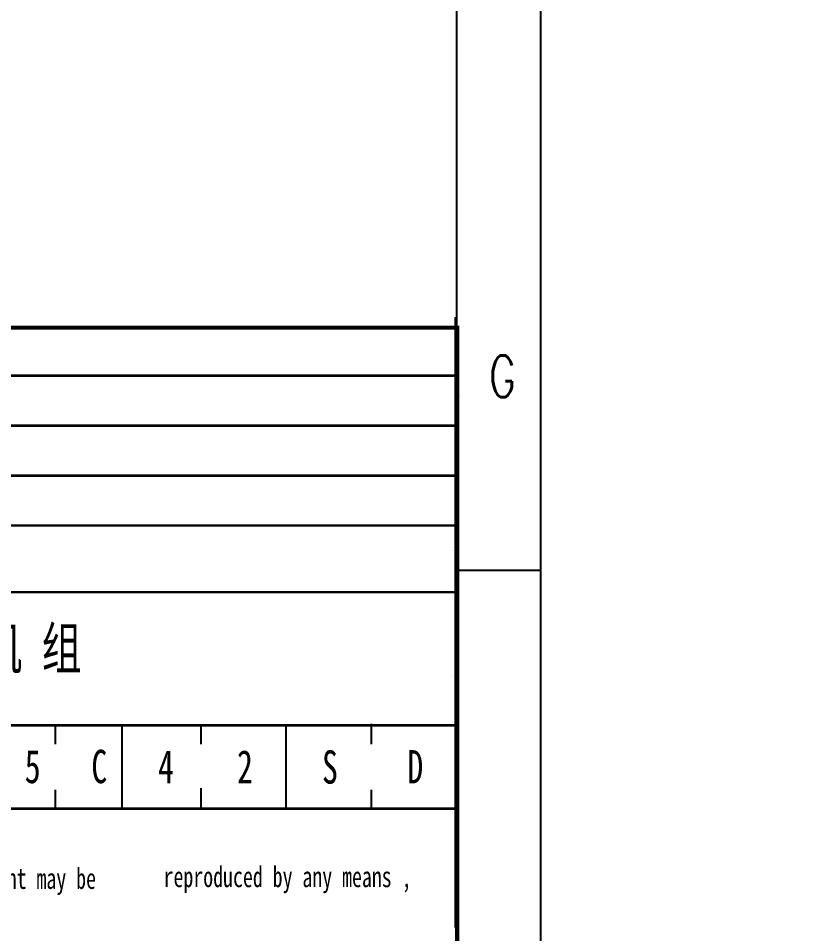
# Model space of a CAD drawing. Header units: inches. Extents: x 3186 to 109360, y -14990 to 740552.
# Drawn here: x 91000 to 95757, y 463034 to 468532 of the extents above; entities that cross this region are included whole.
import ezdxf

# ---------------------------------------------------------------- set-up
doc = ezdxf.new("R2010")
doc.units = ezdxf.units.IN
doc.header["$MEASUREMENT"] = 0
doc.layers.add('1', color=7, linetype='Continuous')
doc.styles.add('HZ', font='txt_____.ttf', dxfattribs={"width": 0.7, "bigfont": 'HZTXT'})
doc.styles.get("Standard").update_dxf_attribs({"font": 'txt', "bigfont": 'gbcbig.shx'})
doc.styles.add('宋体', font='', dxfattribs={"width": 0.7})
doc.styles.get('宋体').set_extended_font_data('SimSun')
doc.dimstyles.new('Standard-yuanban', dxfattribs={"dimtxt": 800, "dimasz": 0.18, "dimexe": 0.18, "dimexo": 0.0625, "dimgap": 0.09, "dimtad": 0, "dimtih": 1, "dimtoh": 1, "dimdec": 4, "dimlfac": 0.02, "dimzin": 0, "dimdsep": 46, "dimtxsty": 'Standard', "dimcen": 0.09, "dimadec": 0, "dimazin": 0, "dimtfac": 1, "dimtdec": 4, "dimtofl": 0, "dimtmove": 0, "dimatfit": 3, "dimfxl": 1, "dimtolj": 1, "dimtzin": 0, "dimarcsym": 0})

# ---------------------------------------------------------------- blocks, each defined once
blk = doc.blocks.new('图签')
at = {"layer": '1'}
for p, q in [((-0.2, 59.71), (-0.2, 133.01)), ((0, 60.06), (0, 131.76)), ((-0.72, 105.01), (-0.72, 105.01)), ((-0.72, 105.01), (-0.72, 105.01)), ((-0.72, 105.01), (-0.72, 105.01)), ((-0.72, 105.01), (-0.72, 105.01)), ((-0.53, 105.36), (-0.53, 105.36)), ((-0.53, 105.36), (-0.53, 105.36)), ((-0.53, 105.36), (-0.53, 105.36)), ((-0.53, 105.36), (-0.53, 105.36)), ((-48.2, 81.76), (-48.2, 84)), ((-40.2, 74), (-40.2, 84)), ((-30.71, 81.75), (-30.71, 84)), ((-20.51, 73.94), (-20.51, 83.94)), ((-10.26, 81.76), (-10.26, 84.17)), ((-48.2, 74), (-48.2, 76.27)), ((-30.71, 74.09), (-30.71, 76.44)), ((-10.26, 74), (-10.26, 76.27)), ((-0.2, 74), (-180.2, 74))]:
    blk.add_line(p, q, dxfattribs=at)
at = {"layer": '1', "color": 7}
for p, q in [((0.34, 123.67), (0.34, 123.67)), ((0.34, 123.67), (0.34, 123.67)), ((0.34, 123.67), (0.34, 123.67)), ((0.34, 123.67), (0.34, 123.67)), ((-0.69, 89.9), (-0.69, 89.9)), ((-0.69, 89.9), (-0.69, 89.9)), ((-0.69, 89.9), (-0.69, 89.9)), ((-0.69, 89.9), (-0.69, 89.9))]:
    blk.add_line(p, q, dxfattribs=at)
at = {"layer": '1', "color": 7, "const_width": 0.5}
blk.add_lwpolyline([(-180, 0), (0, 0), (0, 131.76), (-180, 131.76)], close=True, dxfattribs=at)
at = {"layer": '1', "color": 7, "const_width": 0.3}
for points in [[(-180.2, 126), (-0.2, 126)], [(-180.2, 120), (-0.2, 120)], [(-180.2, 114), (-0.2, 114)], [(-180.2, 108), (-0.2, 108)], [(-180.2, 100), (-0.2, 100)], [(-180.2, 84), (-0.2, 84)], [(-180.2, 74), (-0.2, 74)], [(-180, 74), (0, 74)]]:
    blk.add_lwpolyline(points, dxfattribs=at)
at = {"linetype": 'Continuous', "attachment_point": 5, "style": '宋体'}
for s, width, heights, insert, char_height in [('浙 江 金 七 门 核 电 厂 1、2 号 机 组', 163.6991, [-6.65], (-89.21, 92.99), 5), ('5', 5.7748, [-4], (-50.96, 79.03), 4), ('C', 5.7748, [-4], (-42.96, 79.03), 4), ('4', 5.7748, [-4], (-34.96, 79.03), 4), ('2', 5.7748, [-4], (-25.47, 79.03), 4), ('S', 5.7748, [-4], (-15.27, 78.97), 4), ('D', 5.7748, [-4], (-5.02, 79.03), 4)]:
    blk.add_mtext_dynamic_manual_height_columns(s, width=width, gutter_width=1, heights=heights, dxfattribs=dict(at, insert=insert, char_height=char_height))
at = {"layer": '1', "color": 7, "ltscale": 0.8, "style": '宋体', "width": 0.7}
for s, p in [('This document is the property of China Nuclear Power Engineering CO.,LTD (CNPE) , no part of this document may be', (-177.88, 64.36)), ('reproduced by any means , ', (-35.24, 64.57))]:
    blk.add_text(s, height=2.5, dxfattribs=at).set_placement(p)
blk = doc.blocks.new('*U115')
blk.add_blockref('图签', (0, 0))
blk = doc.blocks.new('*D59')
at = {"color": 0, "lineweight": -2, "transparency": 16777216}
for p, q in [((94134.5, 501635.2), (106891.2, 501635.2)), ((106891, 501635.1), (106891, 481010.3)), ((106891, 459585.4), (106891, 480210.1)), ((94134.5, 459585.2), (106891.2, 459585.2))]:
    blk.add_line(p, q, dxfattribs=at)
at = {"color": 0, "transparency": 16777216}
for points in [[(106890.9, 501635.1), (106891, 501635.1), (106891, 501635.2)], [(106890.9, 459585.4), (106891, 459585.4), (106891, 459585.2)]]:
    blk.add_solid(points, dxfattribs=at)
at = {"layer": 'Defpoints', "color": 0, "transparency": 16777216}
for p in [(94134.4, 501635.2), (106891, 501635.2), (94134.4, 459585.2)]:
    blk.add_point(p, dxfattribs=at)
at = {"color": 0, "transparency": 16777216, "insert": (106891, 480610.2), "char_height": 800, "attachment_point": 5}
blk.add_mtext('\\A1;841.0000', dxfattribs=at)

msp = doc.modelspace()

# ---------------------------------------------------------------- linework, layer by layer
at = {"color": 4, "flags": 128}
msp.add_lwpolyline([(94134.44132, 501635.23396), (94134.44132, 459585.23396)], dxfattribs=at)
msp.add_lwpolyline([(6184.44132, 501135.23396), (93630.44132, 501135.23396), (93630.44132, 460085.23396), (6184.44132, 460085.23396)], close=True)
at = {"flags": 128}
msp.add_lwpolyline([(93634.44132, 465216.48396), (94134.44132, 465216.48396)], dxfattribs=at)

# ---------------------------------------------------------------- block references
at = {"xscale": 50, "yscale": 50, "zscale": 50}
msp.add_blockref('*U115', (93634.44132, 460085.23396), dxfattribs=at)

# ---------------------------------------------------------------- texts
at = {"color": 0, "style": 'HZ', "width": 0.7}
msp.add_text('G', height=250, dxfattribs=at).set_placement((93827.1642, 466256.74963))

# ---------------------------------------------------------------- dimensions: what is measured, and where the dimension line sits
dim = msp.add_linear_dim(base=(106890.97563, 501635.23396), p1=(94134.44132, 459585.23396), p2=(94134.44132, 501635.23396), angle=90, dimstyle='Standard-yuanban')
dim.commit()
dim.dimension.update_dxf_attribs({"geometry": '*D59', "text_midpoint": (106890.97563, 480610.23396)})

doc.saveas('drawing.dxf')
